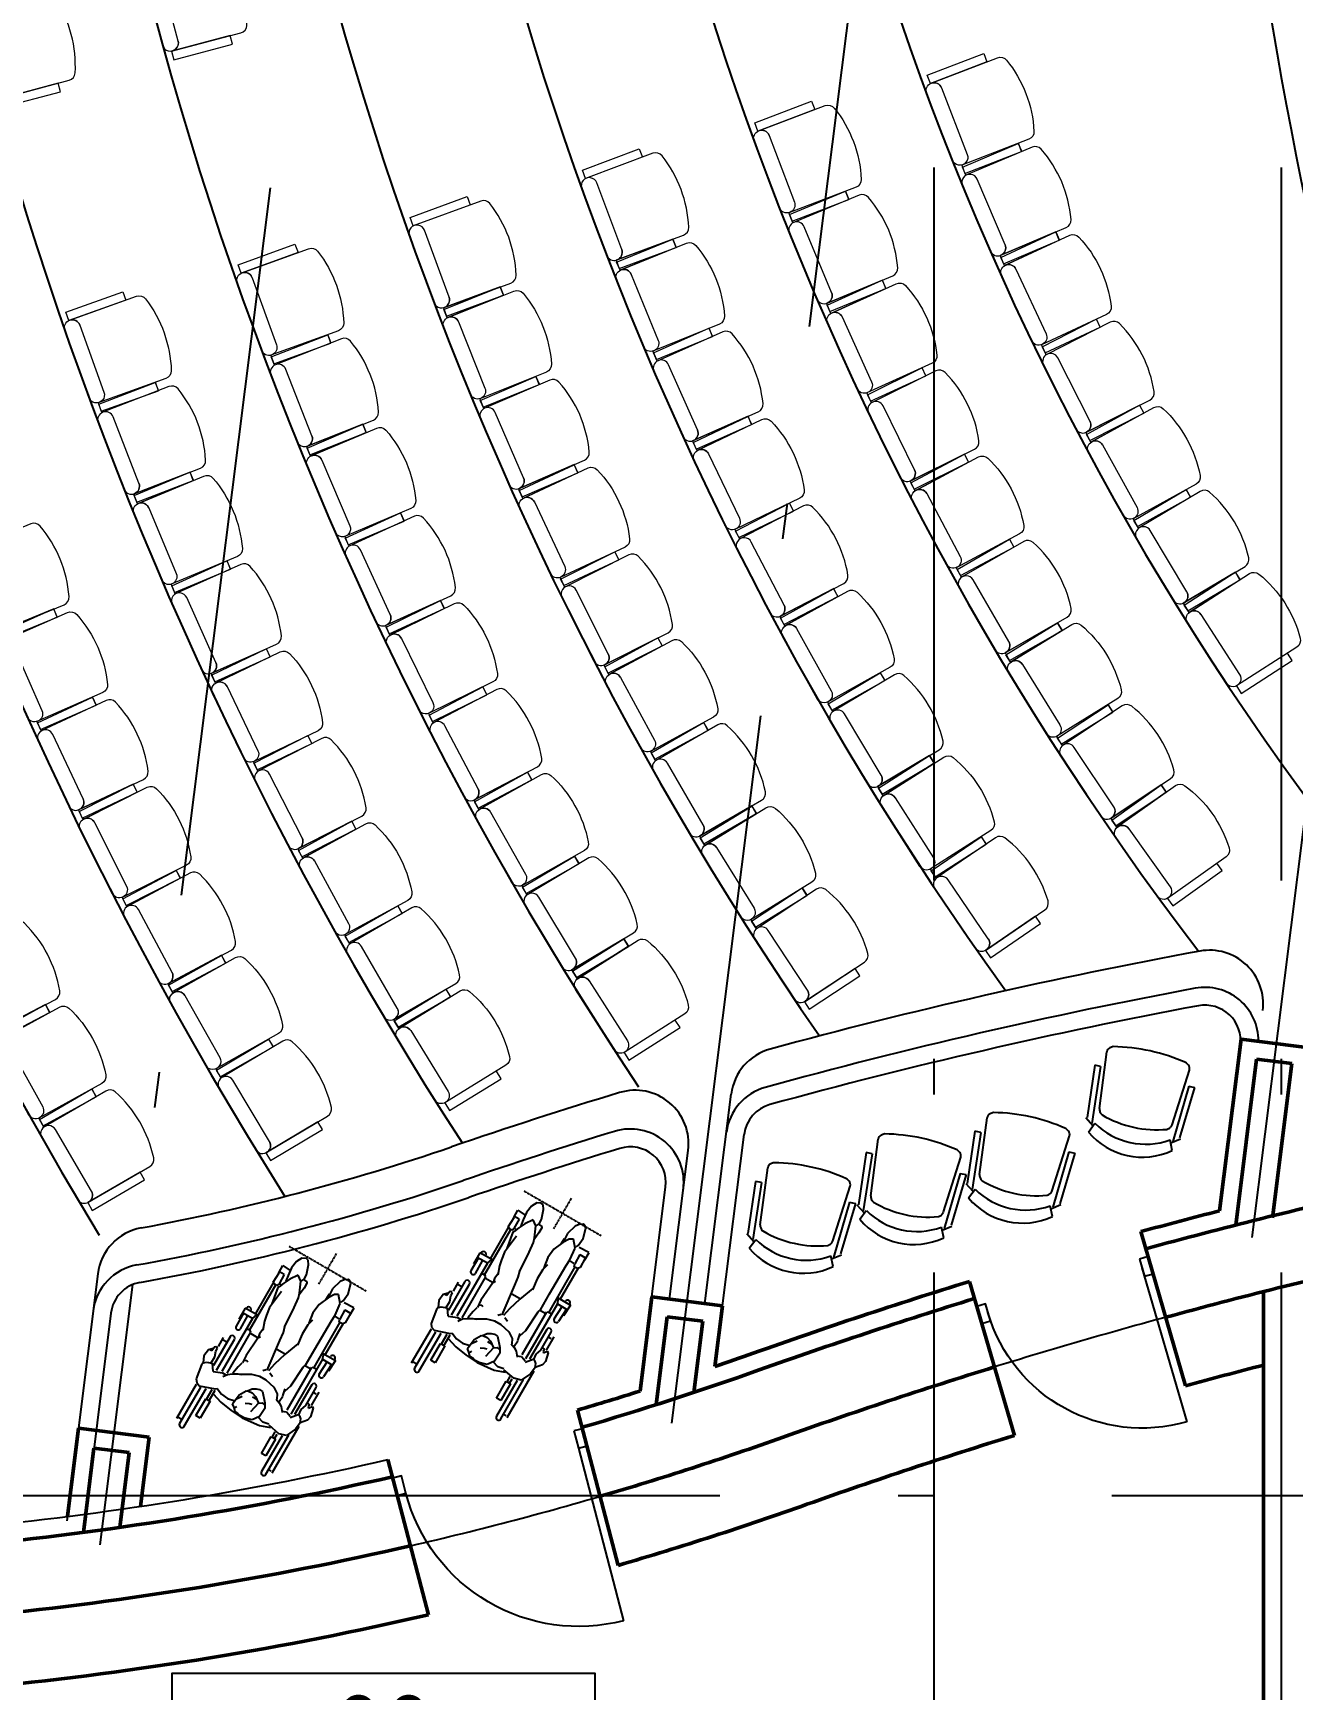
# Model space of a CAD drawing. Header units: millimetres. Extents: x 2558 to 253942, y 1343 to 186042.
# Drawn here: x 170299 to 177366, y 130652 to 139948 of the extents above; entities that cross this region are included whole.
import ezdxf
from ezdxf.enums import TextEntityAlignment as Align

# ---------------------------------------------------------------- set-up
doc = ezdxf.new("R2010")
doc.units = ezdxf.units.MM
for name, pattern in [('DOGSL_1', [0]), ('HIDDEN2', [4.7625, 3.175, -1.5875]), ('OSY', [6200, 4000, -1000, 200, -1000])]:
    doc.linetypes.add(name, pattern=pattern)
for name, color, linetype in [('axes', 40, 'OSY'), ('DV', 70, 'Continuous'), ('F', 4, 'Continuous'), ('Furniture', 61, 'Continuous'), ('P', 3, 'Continuous'), ('SEATS PARTER 54sm', 9, 'Continuous'), ('T-EXPL pom', 9, 'Continuous')]:
    doc.layers.add(name, color=color, linetype=linetype)
doc.layers.add('Kolumns', color=5, linetype='Continuous', lineweight=50)
doc.layers.add('ST', color=5, linetype='Continuous', lineweight=50)
doc.styles.add('EXPL', font='tahoma.ttf')

# ---------------------------------------------------------------- blocks, each defined once
blk = doc.blocks.new('A$C65634B81')
at = {"color": 0}
for p, q in [((-935.5, 282.6), (-1169, 282.5)), ((-932.6, 313.4), (-1152.9, 313.3)), ((-1141.8, 308.1), (-1141.8, 284)), ((-921.2, 315.9), (-930.1, 295.1)), ((-930.1, 295.1), (-900.4, 207.8)), ((-904.9, 327.8), (-921.2, 315.9)), ((-822.7, 341.7), (-904.9, 327.8)), ((-784.5, 294.3), (-822.9, 268.4)), ((-808, 339), (-822.7, 341.7)), ((-771.9, 356.7), (-808, 339)), ((-807.3, 337.6), (-795.5, 326.2)), ((-795.5, 326.2), (-784.5, 294.3)), ((-605.6, 282.8), (-791.4, 282.7)), ((-785.5, 299.7), (-746.1, 299.1)), ((-730.4, 350.9), (-771.9, 356.7)), ((-746.1, 299.1), (-714.7, 310.5)), ((-709.7, 332.1), (-730.4, 350.9)), ((-725.6, 330.5), (-725.9, 341.1)), ((-697.5, 327.8), (-725.6, 330.5)), ((-714.7, 310.5), (-695.9, 312)), ((-697.5, 327.8), (-691.8, 323.7)), ((-695.9, 312), (-691.8, 323.7)), ((-628, 313.5), (-685.9, 313.5)), ((-639.5, 308.3), (-639.5, 284.2)), ((-454.2, 283.7), (-537.3, 283.6)), ((-424.3, 290.8), (-496, 290.2)), ((-454.2, 224.4), (-454.2, 290.6)), ((-420.7, 283.7), (-424.6, 283.7)), ((-424.2, 206.3), (-424.3, 290.8)), ((-1169, 253.4), (-924, 253.5)), ((-1083.9, 226.3), (-974.7, 226.3)), ((-1083.9, 198.2), (-1083.9, 226.3)), ((-974.7, 198.3), (-1083.9, 198.2)), ((-974.7, 226.3), (-974.7, 198.3)), ((-974.7, 220.6), (-911.2, 220.6)), ((-974, 204.2), (-906.9, 204.3)), ((-930.3, 204.3), (-948.3, 142.7)), ((-892.1, 199.2), (-909, 162)), ((-900.4, 207.8), (-892.1, 199.2)), ((-821.3, 267.1), (-802.1, 217.9)), ((-818.5, 204.9), (-795.4, 189.7)), ((-805.7, 253.5), (-605.6, 253.6)), ((-802.1, 217.9), (-802.2, 195.5)), ((-454.2, 224.4), (-797.1, 224.3)), ((-795.4, 189.7), (-777.7, 165.9)), ((-789.9, 194.2), (-524, 194.3)), ((-537.3, 255.2), (-456.1, 255.3)), ((-531.5, 191.8), (-532.2, 146.9)), ((-519.4, 215.6), (-524, 224.4)), ((-524, 194.3), (-519.4, 203.1)), ((-519.4, 203.1), (-519.4, 215.6)), ((-518.9, 206.5), (-225, 206.6)), ((-454, 224.2), (-424.8, 214.5)), ((-222.8, 224.7), (-424.3, 224.6)), ((-423.3, 255.3), (-420.7, 255.3)), ((-233, 189.7), (-327.9, 172.1)), ((-224.7, 184.6), (-233, 189.7)), ((-226.6, 212.6), (-219.8, 226.4)), ((-224.4, 200.3), (-226.6, 212.6)), ((-210.9, 194.1), (-224.4, 200.3)), ((-219.8, 226.4), (-156.5, 224.3)), ((-150.7, 195.1), (-210.9, 194.1)), ((-208.7, 180.4), (-207.4, 192.6)), ((-158.1, 225), (-112.1, 227.3)), ((-150.7, 195.1), (-150.2, 225.1)), ((-112.1, 227.3), (-115.2, 176.5)), ((-948.3, 142.7), (-961.1, 69.5)), ((-909, 162), (-913.4, 121.3)), ((-913.4, 121.3), (-904.5, 84.3)), ((-777.7, 165.9), (-763.6, 141.1)), ((-728.9, 157.5), (-773.9, 167.2)), ((-763.6, 141.1), (-757.7, 121.4)), ((-759.9, 131.2), (-726.9, 73.1)), ((-700.7, 150.9), (-728.9, 157.5)), ((-651.7, 152.3), (-695.9, 148.4)), ((-680.1, 149.1), (-674.2, 134.6)), ((-674.2, 134.6), (-676.8, 125.9)), ((-533.2, 143.4), (-651.7, 152.3)), ((-507.3, 147.7), (-533.3, 142.3)), ((-519.8, 134.7), (-533.2, 143.4)), ((-477.9, 143.6), (-507.3, 147.7)), ((-432.1, 159.7), (-482.9, 141.2)), ((-397.7, 166.3), (-432.1, 159.7)), ((-352.4, 172.7), (-397.7, 166.3)), ((-241, 160.4), (-352.4, 172.7)), ((-193.1, 172.7), (-224.7, 184.6)), ((-198.9, 68.9), (-136.8, 95.3)), ((-157.9, 153.7), (-193.1, 172.7)), ((-144.1, 174.1), (-178.5, 168.9)), ((-115.8, 125.8), (-157.9, 153.7)), ((-98.5, 178), (-144.1, 174.1)), ((-136.8, 95.3), (-115.8, 125.8)), ((-135.9, 93.1), (-117.7, 85.3)), ((-52.1, 172), (-98.5, 178)), ((-89.7, 86.1), (-35.6, 103.5)), ((-23.1, 155.7), (-52.1, 172)), ((-35.6, 103.5), (-14.1, 118.7)), ((-10.3, 133.3), (-23.1, 155.7)), ((-14.1, 118.7), (-10.3, 133.3)), ((-961.1, 69.5), (-965.2, -5)), ((-959.9, 14.5), (-955.6, 28.5)), ((-959.1, -13.9), (-959.9, 14.5)), ((-955.6, 28.5), (-955.3, 47.3)), ((-955.3, 47.3), (-937.8, 64.1)), ((-939.2, 60.3), (-924.7, 54)), ((-937.8, 64.1), (-924.1, 80.9)), ((-924.1, 80.9), (-898.3, 79.3)), ((-898.3, 79.3), (-861.6, 74.6)), ((-861.3, 55.1), (-893.8, 77.4)), ((-884.6, 22.6), (-875.5, 1.5)), ((-875.5, 1.5), (-871.5, -12.3)), ((-861.6, 74.6), (-822.9, 51.7)), ((-833.8, 4.4), (-833.6, -22.4)), ((-815.3, 17.3), (-823.2, -9.5)), ((-822.9, 51.7), (-817.2, 39.4)), ((-818.8, 45.4), (-796.5, 28.1)), ((-817.2, 39.4), (-815.3, 17.3)), ((-796.5, 28.1), (-784.7, 9.3)), ((-784.7, 9.3), (-777.7, -9.1)), ((-726.9, 73.1), (-713.2, 28.7)), ((-713.2, 28.7), (-714.1, -11.9)), ((-664.5, 14.3), (-678.1, 27.7)), ((-662.9, 8.2), (-483.9, 31)), ((-613.6, -10.2), (-662.4, 0.6)), ((-533.5, 20.9), (-533.2, -29.1)), ((-483.9, 31), (-434.8, 35.9)), ((-434.8, 35.9), (-401.4, 45.9)), ((-401.4, 45.9), (-283.9, 53.6)), ((-401.4, 45.9), (-399.5, 49.3)), ((-283.9, 53.6), (-223.6, 59.6)), ((-223.6, 59.6), (-198.9, 68.9)), ((-161.3, 60.7), (-207.7, 64.2)), ((-129.6, 61.2), (-161.3, 60.7)), ((-122, 64.7), (-129.6, 61.2)), ((-120.7, 86.6), (-122, 64.7)), ((-117.7, 85.3), (-89.7, 86.1)), ((-965.2, -5), (-953.8, -109.5)), ((-946.8, -58.2), (-959.1, -13.9)), ((-909.2, -84.6), (-946.8, -58.2)), ((-927.1, -117.5), (-916.4, -79.5)), ((-847.9, -42.4), (-911.7, -28)), ((-856.8, -88.2), (-909.2, -84.6)), ((-827.8, -71.4), (-856.8, -88.2)), ((-823.2, -9.5), (-847, -41.9)), ((-847, -41.9), (-836.3, -60.2)), ((-836.3, -60.2), (-837.6, -73.4)), ((-779.8, -29.5), (-827.8, -71.4)), ((-777.7, -9.1), (-779.8, -29.5)), ((-726.6, -71.5), (-749.4, -106.7)), ((-714.1, -11.9), (-726.6, -71.5)), ((-680.3, -37.1), (-670, -12.9)), ((-537.1, -32.9), (-613.6, -10.2)), ((-448.6, -65.8), (-537.1, -32.9)), ((-389.3, -60.6), (-456.1, -67.4)), ((-329.1, -60.8), (-389.3, -60.6)), ((-293.4, -71.5), (-329.1, -60.8)), ((-255.9, -50.7), (-318.3, -62.2)), ((-199.2, -58.5), (-255.9, -50.7)), ((-141, -83.2), (-199.2, -58.5)), ((-119.1, -78.9), (-155.5, -77.1)), ((-107.2, -104.6), (-141, -83.2)), ((-83.5, -79.6), (-138.1, -82.3)), ((-27.5, -96.6), (-83.5, -79.6)), ((-953.8, -109.5), (-933.1, -168.8)), ((-938.2, -227.5), (-924.4, -155.3)), ((-920.3, -151.9), (-927.1, -117.5)), ((-800.7, -161.9), (-825.6, -183.4)), ((-820.6, -178.6), (-810.3, -202.3)), ((-788, -141.2), (-800.7, -161.9)), ((-779, -116.9), (-788, -141.2)), ((-781.9, -137.8), (-745.3, -141)), ((-749.4, -106.7), (-776.7, -120.8)), ((-742.8, -139.7), (-703.4, -132.2)), ((-716.1, -136.5), (-672, -151)), ((-672, -151), (-547.2, -158.7)), ((-547.2, -158.7), (-530.2, -164)), ((-533.5, -165.3), (-533, -199.8)), ((-530.2, -164), (-426.9, -162.7)), ((-426.9, -162.7), (-243.2, -164.3)), ((-243.2, -164.3), (-205.5, -166.2)), ((-211.2, -199.4), (-210.4, -169.9)), ((-205.5, -166.2), (-133.4, -158.1)), ((-133.4, -158.1), (-94.3, -124.5)), ((-125.5, -159.5), (-113.4, -164.7)), ((-117.4, -237), (-119.9, -175.4)), ((-113.4, -164.7), (-64.5, -169.3)), ((-94.3, -124.5), (-107.2, -104.6)), ((-64.5, -169.3), (-7.8, -153.4)), ((-8.3, -111.7), (-27.5, -96.6)), ((5.1, -129.3), (-8.3, -111.7)), ((-7.8, -153.4), (4.7, -140.3)), ((4.7, -140.3), (5.1, -129.3)), ((-939.5, -249.3), (-1171.9, -249.4)), ((-1171.8, -278.6), (-916.7, -278.4)), ((-1083.7, -198.3), (-974.5, -198.2)), ((-1083.7, -226.3), (-1083.7, -198.3)), ((-974.5, -226.3), (-1083.7, -226.3)), ((-974.5, -198.2), (-974.5, -226.3)), ((-974.5, -204), (-941, -204)), ((-973.8, -220.3), (-945.2, -220.3)), ((-925.5, -268.3), (-938.2, -227.5)), ((-869.7, -295.1), (-925.5, -268.3)), ((-828.2, -236.2), (-790.5, -266.9)), ((-818.1, -221.7), (-824.3, -232.4)), ((-810.3, -202.3), (-818.1, -221.7)), ((-454, -229.8), (-811.2, -229.9)), ((-804.9, -293), (-792.8, -278.7)), ((-608.5, -249.1), (-801.2, -249.2)), ((-799.8, -199.8), (-523.8, -199.7)), ((-792.8, -278.7), (-790.5, -266.9)), ((-791.2, -271.8), (-758.9, -267.1)), ((-758.9, -267.1), (-724.8, -278.7)), ((-725.9, -278.4), (-608.5, -278.3)), ((-708.4, -278.6), (-712.2, -293.9)), ((-640.1, -277.6), (-640.1, -296.1)), ((-535.3, -255.4), (-454.2, -259.2)), ((-523.8, -199.7), (-519.2, -208.5)), ((-519.2, -221), (-523.8, -229.8)), ((-519.2, -208.5), (-519.2, -221)), ((-518.7, -211.9), (-224.8, -211.7)), ((-454, -229.7), (-454, -294.5)), ((-453.8, -229.5), (-424.6, -219.7)), ((-424.1, -211.6), (-424, -296.1)), ((-222.6, -229.8), (-424.1, -229.9)), ((-424.1, -260.6), (-418.8, -260.8)), ((-225.2, -228.9), (-228.8, -212.2)), ((-228.5, -211.2), (-225.8, -204.1)), ((-225.8, -204.1), (-211.2, -200.6)), ((-214.2, -236.2), (-225.2, -228.9)), ((-153.4, -235.4), (-214.2, -236.2)), ((-152.6, -198.7), (-211.2, -200.6)), ((-117.6, -238.1), (-165.7, -237.4)), ((-152.6, -198.7), (-152.9, -231.5)), ((-847, -304.6), (-1149.8, -304.7)), ((-1141.3, -295.2), (-1141.3, -279.3)), ((-825.7, -299.9), (-869.7, -295.1)), ((-825.7, -299.9), (-804.9, -293)), ((-792, -327.6), (-825.7, -299.9)), ((-767.2, -333.9), (-792, -327.6)), ((-718.4, -322.9), (-767.2, -333.9)), ((-725, -293.6), (-731.6, -299.5)), ((-731.6, -299.5), (-713.3, -312.2)), ((-712.2, -293.9), (-725, -293.6)), ((-713.3, -312.2), (-718.4, -322.9)), ((-624.9, -304.5), (-711.3, -304.5)), ((-454, -287.6), (-536.6, -283.8)), ((-424, -296.1), (-495.6, -292.3)), ((-420.1, -289.2), (-424, -289))]:
    blk.add_line(p, q, dxfattribs=at)
at = {"linetype": 'HIDDEN2'}
for p, q in [((0, 250), (0, -250)), ((-100, 0), (100, 0))]:
    blk.add_line(p, q, dxfattribs=at)
at = {"color": 0}
for centre, radius, start, end in [((-1169, 267.9), 14.6, 90.02337, 270.02337), ((-605.6, 268.2), 14.6, 270.02337, 90.02337), ((-537.3, 269.4), 14.2, 90.02337, 270.02337), ((-420.7, 269.5), 14.2, 270.02337, 90.02337), ((-1171.9, -264), 14.6, 90.02337, 270.02337), ((-608.5, -263.7), 14.6, 270.02337, 90.02337), ((-536, -269.6), 14.2, 87.36048, 267.36048), ((-419.5, -275), 14.2, 267.36048, 87.36048)]:
    blk.add_arc(centre, radius, start, end, dxfattribs=at)
blk = doc.blocks.new('90')
at = {"layer": 'DV'}
blk.add_line((50, 0), (50, -900), dxfattribs=at)
for points in [[(50, 50), (50, -50), (0, -50), (0, 50)], [(1000, 50), (1000, -50), (950, -50), (950, 50)]]:
    blk.add_lwpolyline(points, close=True, dxfattribs=at)
blk.add_arc((50, 0), 900, 270, 0, dxfattribs=at)
blk = doc.blocks.new('nomkom')
blk.add_lwpolyline([(-950, 0), (950, 0), (950, 500), (-950, 500)], close=True)
at = {"style": 'EXPL'}
for tag, height, p in [('NO_LEGEND', 300, (0, 100)), ('ROOM_NAME', 200, (0, -350)), ('AREA', 300, (0, -800))]:
    blk.add_attdef(tag, text='', height=height, dxfattribs=at).set_placement(p, align=Align.CENTER)
blk = doc.blocks.new('C430')
at = {"linetype": 'Continuous'}
for p, q in [((-129.4, 230.8), (-129.4, 261.5)), ((174.4, 204), (142.8, 247.8)), ((-129.4, -230.8), (-129.4, -261.5)), ((174.4, -204), (142.8, -247.8))]:
    blk.add_line(p, q, dxfattribs=at)
for p, q in [((-129.4, 261.5), (139.6, 242.4)), ((-129.4, 230.8), (164.5, 211.6)), ((-129.4, -230.8), (164.5, -211.6)), ((-129.4, -261.5), (139.6, -242.4))]:
    blk.add_line(p, q)
at = {"linetype": 'DOGSL_1'}
for p, q in [((82, 190.3), (-210.1, 216)), ((210.9, 219.6), (160.1, 196.8)), ((82, -190.3), (-210.1, -216)), ((210.9, -219.6), (160.1, -196.8))]:
    blk.add_line(p, q, dxfattribs=at)
for centre, radius, start, end in [((684.6, 0), 946.8, 168.42302, 191.57698), ((-75.9, 0), 361.3, 322.5632, 37.43652)]:
    blk.add_arc(centre, radius, start, end)
for centre, radius, start, end in [((-172.9, 158.5), 76.7, 142.32138, 155.77215), ((-212, 188.7), 27.4, 86.02792, 142.32118), ((77.1, 153.9), 36.8, 56.37104, 82.25153), ((80.7, 156.6), 32.5, 24.27527, 58.99464), ((-172.9, -158.5), 76.7, 204.22785, 217.67862), ((-212, -188.7), 27.4, 217.67882, 273.97208), ((77.1, -153.9), 36.8, 277.74847, 303.62896), ((80.7, -156.6), 32.5, 301.00536, 335.72473)]:
    blk.add_arc(centre, radius, start, end, dxfattribs=at)
at = {"linetype": 'Continuous'}
for centre, radius, start, end in [((-415, 0.7), 552.4, 342.00385, 17.8524), ((-150.4, 0), 367.6, 327.63711, 32.36289)]:
    blk.add_arc(centre, radius, start, end, dxfattribs=at)
blk = doc.blocks.new('100')
at = {"layer": 'DV'}
blk.add_line((50, -50), (50, -1050), dxfattribs=at)
for points in [[(50, 50), (50, -50), (0, -50), (0, 50)], [(1100, 50), (1100, -50), (1050, -50), (1050, 50)]]:
    blk.add_lwpolyline(points, close=True, dxfattribs=at)
blk.add_arc((50, -50), 1000, 270, 0, dxfattribs=at)

msp = doc.modelspace()

# ---------------------------------------------------------------- linework, layer by layer
at = {"layer": 'axes'}
for p, q in [((175351.4, 182593.4), (175351.4, 109343.4)), ((177301.4, 182593.4), (177301.4, 101893.4)), ((177137.8, 133189.4), (178658.3, 145302.8)), ((172400.6, 145230.9), (170672.8, 131465.6)), ((173882.9, 132149.3), (175529.4, 145266.9)), ((132951.4, 131743.4), (248059.2, 131743.4))]:
    msp.add_line(p, q, dxfattribs=at)
msp.add_lwpolyline([(184501.4, 156693.7, -0.085567), (174506.5, 158416.8, 0.127535), (165054.7, 159248.2, 0.846379), (165054.7, 131238.7, 0.127535), (174506.5, 132070, -0.085567), (184501.4, 133793.1, 0.076091)], format="xyb", dxfattribs=at)
at = {"layer": 'F'}
msp.add_arc((168177.4, 149880.7), 18401.8, 275.69154, 282.91242, dxfattribs=at)
at = {"layer": 'Kolumns'}
for p, q in [((177162.8, 134191.7), (177045.9, 133260)), ((177361.3, 134166.8), (177162.8, 134191.7)), ((177361.3, 134166.8), (177252.5, 133300.6)), ((173856.9, 132745.2), (173795.1, 132252.4)), ((174055.4, 132720.2), (173856.9, 132745.2)), ((174055.4, 132720.2), (174005.2, 132320.7)), ((170640.1, 132008.4), (170580.8, 131535.7)), ((170838.6, 131983.5), (170640.1, 132008.4)), ((170838.6, 131983.5), (170785.9, 131563.7))]:
    msp.add_line(p, q, dxfattribs=at)
for points in [[(176541.1, 133127, -0.011017), (177834.4, 133449.3, -0.011017)], [(176652.8, 132742.8, -0.010906), (177916.1, 133057.7, -0.010906)], [(173379.1, 132125.2, 0.014113), (174372.6, 132447, -0.010523), (175580.9, 132847.9)], [(173480.1, 131738, 0.01427), (174506.5, 132070, -0.010467), (175692.5, 132463.7)], [(170008.4, 131469.7, 0.031611), (172314.7, 131847.5, 0.031611)], [(170032.4, 131070.2, 0.031974), (172415.8, 131460.2, 0.031974)]]:
    msp.add_lwpolyline(points, format="xyb", dxfattribs=at)
at = {"layer": 'P'}
for p, q in [((174067.8, 132819.5), (174215.4, 133995.3)), ((174167, 132807), (174287.7, 133768.1)), ((173869.4, 132844.4), (173974.2, 133679.1)), ((173770.2, 132856.8), (173847.6, 133474)), ((170662.1, 132986.5), (170488, 131599.8)), ((170735.2, 132766), (170580.8, 131535.7))]:
    msp.add_line(p, q, dxfattribs=at)
for centre, radius, start, end in [((190501.4, 145243.4), 23200, 148.05851, 211.26315), ((190501.4, 145243.4), 22200, 147.82141, 212.17859), ((190501.4, 145243.4), 21200, 147.07226, 212.92774), ((190501.4, 145243.4), 20200, 145.35645, 213.6992), ((190501.4, 145243.4), 19200, 145.3291, 214.6709), ((190501.4, 145243.4), 18200, 144.11394, 215.88606), ((190501.4, 145243.4), 17200, 142.59671, 217.40329), ((190501.4, 145243.4), 16200, 140.69485, 219.30515), ((207775.4, 145243.4), 30974, 163.01147, 196.98853), ((207775.4, 145243.4), 30774, 163.28687, 196.71313), ((182201.4, 105743.4), 29543.3, 100.44584, 105.24276), ((176899.4, 134502), 300, 352.84555, 100.44584), ((182201.4, 105743.4), 29343.3, 100.57105, 105.40546), ((176873.3, 134293.8), 300, 359.50548, 100.57105), ((182201.4, 105743.4), 29243.3, 100.57105, 105.40546), ((176873.3, 134293.8), 200, 352.84555, 100.57105), ((174513.1, 133957.9), 300, 105.24276, 172.84555), ((182201.4, 105743.4), 29543.3, 106.94879, 108.869), ((173676.5, 133716.5), 300, 352.84555, 106.94879), ((174486.1, 133743.1), 300, 105.40546, 172.84555), ((174486.1, 133743.1), 200, 105.40546, 172.84555), ((182201.4, 105743.4), 29343.3, 107.12543, 108.869), ((173649.2, 133499), 300, 352.84555, 107.12543), ((168701.4, 145243.4), 12200, 280.40876, 288.869), ((182201.4, 105743.4), 29243.3, 107.12543, 108.869), ((173649.2, 133499), 200, 352.84555, 107.12543), ((168701.4, 145243.4), 12400, 280.12339, 288.869), ((168701.4, 145243.4), 12500, 280.12339, 288.869), ((170959.8, 132949.1), 300, 100.40876, 172.84555), ((170933.7, 132741.1), 300, 100.12339, 172.84555), ((170933.7, 132741.1), 200, 100.12339, 172.84555)]:
    msp.add_arc(centre, radius, start, end, dxfattribs=at)
at = {"layer": 'SEATS PARTER 54sm', "linetype": 'Continuous', "lineweight": 0}
for points in [[(171112.4, 139903.2), (171010, 140289.9, 1), (170923, 140266.9), (171025.4, 139880.2, 1), (171112.4, 139903.2, -0.414213), (171080.4, 139848.2), (171075.5, 139846.9), (171088.3, 139798.6), (171417, 139885.6), (171404.2, 139934), (171075.5, 139846.9), (171465.3, 139950.1, 0.324534), (171498.7, 139991.1, 0.1591), (171389.2, 140404.8, 0.324534), (171339.9, 140423.8), (170950.1, 140320.6), (170937.3, 140369), (171266, 140456), (171278.8, 140407.6)], [(170148.7, 139636.4), (170046.1, 140023, 1), (169959.1, 139999.9), (170061.7, 139613.3, 1), (170148.7, 139636.4, -0.414213), (170116.7, 139581.3), (170111.9, 139580), (170124.7, 139531.7), (170453.3, 139618.9), (170440.5, 139667.2), (170111.9, 139580), (170501.6, 139683.4, 0.324534), (170535, 139724.4, 0.1591), (170425.2, 140138, 0.324534), (170375.9, 140157), (169986.2, 140053.6), (169973.4, 140102), (170302, 140189.2), (170314.9, 140140.8)], [(175395.7, 139640.7), (175539.5, 139267.4, -1), (175455.5, 139235.1), (175311.7, 139608.4, -1), (175395.7, 139640.7, 0.414213), (175337.5, 139666.5), (175332.9, 139664.7), (175314.9, 139711.4), (175632.2, 139833.6), (175650.2, 139786.9), (175332.9, 139664.7), (175709.1, 139809.6, -0.324534), (175760.2, 139796, -0.1591), (175914, 139396.7, -0.324534), (175885.2, 139352.3), (175509, 139207.5), (175526.9, 139160.8), (175844.2, 139283), (175826.3, 139329.6)], [(174428.3, 139374.2), (174569.9, 139000.1, -1), (174485.7, 138968.3), (174344.1, 139342.4, -1), (174428.3, 139374.2, 0.414213), (174370.3, 139400.4), (174365.6, 139398.6), (174347.9, 139445.4), (174665.9, 139565.7), (174683.6, 139518.9), (174365.6, 139398.6), (174742.7, 139541.3, -0.324534), (174793.7, 139527.4, -0.1591), (174945.1, 139127.2, -0.324534), (174916.1, 139083), (174539, 138940.3), (174556.7, 138893.6), (174874.7, 139013.9), (174857, 139060.7)], [(173600.9, 138733.1), (173461.2, 139107.9, 1), (173376.9, 139076.5), (173516.5, 138701.6, 1), (173600.9, 138733.1, -0.414213), (173574.4, 138675.2), (173569.7, 138673.4), (173587.2, 138626.6), (173905.8, 138745.3), (173888.3, 138792.1), (173569.7, 138673.4), (173947.5, 138814.2, 0.324534), (173976.8, 138858.2, 0.1591), (173827.4, 139259.2, 0.324534), (173776.5, 139273.4), (173398.7, 139132.6), (173381.2, 139179.4), (173699.8, 139298.2), (173717.3, 139251.3)], [(175752.1, 138760.3), (175595.7, 139128.5, 1), (175512.9, 139093.3), (175669.3, 138725.1, 1), (175752.1, 138760.3, -0.414213), (175728.3, 138701.3), (175723.7, 138699.4), (175743.2, 138653.4), (176056.1, 138786.3), (176036.6, 138832.3), (175723.7, 138699.4), (176094.7, 138857, 0.324534), (176122, 138902.3, 0.1591), (175954.7, 139296.2, 0.324534), (175903.2, 139308), (175532.1, 139150.4), (175512.5, 139196.4), (175825.5, 139329.3), (175845, 139283.3)], [(172632.4, 138466.2), (172494.5, 138841.7, 1), (172410, 138810.6), (172547.9, 138435.2, 1), (172632.4, 138466.2, -0.414213), (172605.7, 138408.5), (172601, 138406.7), (172618.2, 138359.8), (172937.3, 138477), (172920.1, 138524), (172601, 138406.7), (172979.4, 138545.8, 0.324534), (173008.9, 138589.6, 0.1591), (172861.3, 138991.3, 0.324534), (172810.5, 139005.7), (172432, 138866.7), (172414.8, 138913.6), (172733.9, 139030.9), (172751.1, 138983.9)], [(174778.5, 138492), (174625, 138861.3, 1), (174541.8, 138826.8), (174695.4, 138457.4, 1), (174778.5, 138492, -0.414213), (174754.2, 138433.2), (174749.6, 138431.2), (174768.8, 138385.1), (175082.7, 138515.6), (175063.5, 138561.7), (174749.6, 138431.2), (175121.9, 138586, 0.324534), (175149.5, 138631.1, 0.1591), (174985.2, 139026.2, 0.324534), (174933.8, 139038.5), (174561.5, 138883.7), (174542.3, 138929.9), (174856.3, 139060.4), (174875.5, 139014.2)], [(173654.9, 138594.4), (173805.9, 138224, -1), (173722.5, 138190.1), (173571.6, 138560.5, -1), (173654.9, 138594.4, 0.414213), (173596.3, 138619.1), (173591.6, 138617.3), (173572.8, 138663.6), (173887.6, 138791.9), (173906.5, 138745.6), (173591.6, 138617.3), (173965, 138769.4, -0.324534), (174016.3, 138756.8, -0.1591), (174177.8, 138360.5, -0.324534), (174149.9, 138315.6), (173776.6, 138163.5), (173795.4, 138117.2), (174110.3, 138245.5), (174091.4, 138291.8)], [(175813, 138623.4), (175981.9, 138260.8, -1), (175900.3, 138222.8), (175731.5, 138585.4, -1), (175813, 138623.4, 0.414213), (175753.2, 138645.2), (175748.7, 138643.1), (175727.6, 138688.4), (176035.8, 138832), (176056.9, 138786.6), (175748.7, 138643.1), (176114.2, 138813.3, -0.324534), (176166.1, 138803.2, -0.1591), (176346.7, 138415.3, -0.324534), (176321.1, 138369.1), (175955.6, 138198.9), (175976.7, 138153.6), (176284.9, 138297.1), (176263.8, 138342.4)], [(171527.9, 138575.6), (171664.3, 138199.6, -1), (171579.7, 138168.9), (171443.3, 138544.9, -1), (171527.9, 138575.6, 0.414213), (171470.3, 138602.6), (171465.6, 138600.9), (171448.5, 138647.9), (171768.2, 138763.8), (171785.2, 138716.8), (171465.6, 138600.9), (171844.6, 138738.3, -0.324534), (171895.4, 138723.7, -0.1591), (172041.3, 138321.4, -0.324534), (172011.7, 138277.7), (171632.6, 138140.2), (171649.7, 138093.2), (171969.3, 138209.1), (171952.3, 138256.1)], [(172685.5, 138327.8), (172834.1, 137956.4, -1), (172750.6, 137923), (172602, 138294.3, -1), (172685.5, 138327.8, 0.414213), (172627, 138352.8), (172622.4, 138350.9), (172603.8, 138397.4), (172919.4, 138523.7), (172938, 138477.3), (172622.4, 138350.9), (172996.7, 138500.8, -0.324534), (173047.9, 138487.9, -0.1591), (173206.9, 138090.6, -0.324534), (173178.8, 138045.9), (172804.5, 137896), (172823, 137849.6), (173138.7, 137976), (173120.1, 138022.4)], [(174838, 138355.1), (175003.3, 137990.8, -1), (174921.3, 137953.6), (174756, 138317.9, -1), (174838, 138355.1, 0.414213), (174778.4, 138377.4), (174773.8, 138375.4), (174753.2, 138420.9), (175062.8, 138561.4), (175083.5, 138515.9), (174773.8, 138375.4), (175141, 138542, -0.324534), (175192.8, 138531.4, -0.1591), (175369.6, 138141.7, -0.324534), (175343.5, 138095.8), (174976.3, 137929.2), (174997, 137883.6), (175306.6, 138024.1), (175285.9, 138069.7)], [(170561.6, 138309.6), (170696.6, 137933, -1), (170611.9, 137902.7), (170476.9, 138279.2, -1), (170561.6, 138309.6, 0.414213), (170504.1, 138336.8), (170499.4, 138335.1), (170482.5, 138382.2), (170802.6, 138496.9), (170819.4, 138449.8), (170499.4, 138335.1), (170878.9, 138471.1, -0.324534), (170929.7, 138456.3, -0.1591), (171074, 138053.5, -0.324534), (171044.2, 138009.8), (170664.7, 137873.8), (170681.6, 137826.8), (171001.6, 137941.5), (170984.8, 137988.5)], [(176228.6, 137769.4), (176047.5, 138126, 1), (175967.3, 138085.3), (176148.4, 137728.7, 1), (176228.6, 137769.4, -0.414213), (176208.9, 137708.9), (176204.4, 137706.6), (176227.1, 137662.1), (176530.2, 137816), (176507.6, 137860.6), (176204.4, 137706.6), (176563.9, 137889.2, 0.324534), (176588, 137936.3, 0.1591), (176394.2, 138317.8, 0.324534), (176342, 138326.1), (175982.5, 138143.5), (175959.9, 138188.1), (176263, 138342.1), (176285.7, 138297.5)], [(171863.2, 137689), (171716.6, 138061.2, 1), (171632.9, 138028.3), (171779.4, 137656.1, 1), (171863.2, 137689, -0.414213), (171837.8, 137630.7), (171833.1, 137628.9), (171851.4, 137582.3), (172167.8, 137706.9), (172149.5, 137753.4), (171833.1, 137628.9), (172208.3, 137776.6, 0.324534), (172236.7, 137821.1, 0.1591), (172079.9, 138219.3, 0.324534), (172028.7, 138232.5), (171653.6, 138084.8), (171635.3, 138131.3), (171951.6, 138255.9), (171969.9, 138209.4)], [(174026.2, 137721.4), (173864.1, 138087.1, 1), (173781.8, 138050.6), (173943.9, 137685, 1), (174026.2, 137721.4, -0.414213), (174003.3, 137662.1), (173998.7, 137660), (174019, 137614.3), (174329.8, 137752.1), (174309.6, 137797.8), (173998.7, 137660), (174367.3, 137823.4, 0.324534), (174393.8, 137869.1, 0.1591), (174220.4, 138260.3, 0.324534), (174168.7, 138271.4), (173800.2, 138108), (173779.9, 138153.7), (174090.7, 138291.5), (174111, 138245.8)], [(175244, 137497.1), (175067.1, 137855.9, 1), (174986.4, 137816.1), (175163.3, 137457.3, 1), (175244, 137497.1, -0.414213), (175223.6, 137436.9), (175219.1, 137434.6), (175241.2, 137389.8), (175546.1, 137540.2), (175524, 137585), (175219.1, 137434.6), (175580.7, 137612.9, 0.324534), (175605.3, 137659.7, 0.1591), (175416.1, 138043.5, 0.324534), (175364, 138052.4), (175002.4, 137874.1), (174980.3, 137919), (175285.2, 138069.3), (175307.3, 138024.5)], [(170892.8, 137421.9), (170748.1, 137794.8, 1), (170664.2, 137762.3), (170808.9, 137389.4, 1), (170892.8, 137421.9, -0.414213), (170867.1, 137363.7), (170862.5, 137361.9), (170880.6, 137315.3), (171197.5, 137438.2), (171179.5, 137484.9), (170862.5, 137361.9), (171238.4, 137507.7, 0.324534), (171267, 137552.1, 0.1591), (171112.2, 137951.1, 0.324534), (171061.1, 137964.5), (170685.2, 137818.7), (170667.2, 137865.3), (170984.1, 137988.3), (171002.2, 137941.7)], [(173050.5, 137452.6), (172891.2, 137819.5, 1), (172808.7, 137783.7), (172967.9, 137416.7, 1), (173050.5, 137452.6, -0.414213), (173027.1, 137393.4), (173022.5, 137391.4), (173042.4, 137345.5), (173354.3, 137480.9), (173334.4, 137526.7), (173022.5, 137391.4), (173392.4, 137551.9, 0.324534), (173419.3, 137597.4, 0.1591), (173248.9, 137989.9, 0.324534), (173197.3, 138001.4), (172827.4, 137840.9), (172807.5, 137886.8), (173119.4, 138022.1), (173139.3, 137976.2)], [(176298.8, 137637), (176492, 137286.7, -1), (176413.2, 137243.2), (176220, 137593.5, -1), (176298.8, 137637, 0.414213), (176237.6, 137654.6), (176233.3, 137652.2), (176209.1, 137696), (176506.8, 137860.2), (176531, 137816.4), (176233.3, 137652.2), (176586.3, 137847, -0.324534), (176638.7, 137840.4, -0.1591), (176845.4, 137465.7, -0.324534), (176823, 137417.9), (176470, 137223.2), (176494.1, 137179.4), (176791.8, 137343.6), (176767.7, 137387.4)], [(174088.5, 137586.4), (174261.6, 137225.8, -1), (174180.5, 137186.8), (174007.4, 137547.4, -1), (174088.5, 137586.4, 0.414213), (174028.5, 137607.5), (174024, 137605.3), (174002.4, 137650.4), (174308.9, 137797.5), (174330.5, 137752.4), (174024, 137605.3), (174387.5, 137779.8, -0.324534), (174439.5, 137770.3, -0.1591), (174624.6, 137384.5, -0.324534), (174599.5, 137338), (174236, 137163.5), (174257.7, 137118.5), (174564.2, 137265.6), (174542.6, 137310.7)], [(171919.2, 137552.2), (172075.9, 137184.1, -1), (171993, 137148.9), (171836.4, 137516.9, -1), (171919.2, 137552.2, 0.414213), (171860.2, 137576), (171855.6, 137574), (171836, 137620), (172148.9, 137753.2), (172168.4, 137707.2), (171855.6, 137574), (172226.6, 137731.9, -0.324534), (172278.1, 137720.1, -0.1591), (172445.7, 137326.3, -0.324534), (172418.5, 137281), (172047.5, 137123.2), (172067.1, 137077.1), (172379.9, 137210.3), (172360.3, 137256.3)], [(175312.2, 137364.3), (175500.5, 137011.4, -1), (175421.1, 136969), (175232.8, 137321.9, -1), (175312.2, 137364.3, 0.414213), (175251.3, 137382.8), (175246.9, 137380.5), (175223.4, 137424.6), (175523.3, 137584.6), (175546.9, 137540.5), (175246.9, 137380.5), (175602.6, 137570.3, -0.324534), (175655, 137563, -0.1591), (175856.4, 137185.5, -0.324534), (175833.3, 137138), (175477.6, 136948.2), (175501.1, 136904), (175801.1, 137064.1), (175777.6, 137108.2)], [(170947.9, 137285.1), (171102.2, 136916.1, -1), (171019.2, 136881.3), (170864.9, 137250.4, -1), (170947.9, 137285.1, 0.414213), (170889.1, 137309.3), (170884.5, 137307.3), (170865.2, 137353.5), (171178.9, 137484.6), (171198.1, 137438.5), (170884.5, 137307.3), (171256.4, 137462.9, -0.324534), (171307.9, 137450.7, -0.1591), (171472.9, 137055.9, -0.324534), (171445.4, 137010.8), (171073.5, 136855.3), (171092.7, 136809.1), (171406.4, 136940.3), (171387.1, 136986.4)], [(173111.4, 137317.4), (173281.1, 136955.2, -1), (173199.6, 136917), (173029.9, 137279.2, -1), (173111.4, 137317.4, 0.414213), (173051.6, 137339), (173047.1, 137336.9), (173025.9, 137382.2), (173333.8, 137526.4), (173355, 137481.2), (173047.1, 137336.9), (173412.2, 137508, -0.324534), (173464.1, 137498, -0.1591), (173645.6, 137110.5, -0.324534), (173620.1, 137064.2), (173255, 136893.2), (173276.2, 136847.9), (173584.1, 136992.2), (173562.8, 137037.4)], [(174512, 136737.4), (174328.1, 137092.6, 1), (174248.1, 137051.2), (174432.1, 136696, 1), (174512, 136737.4, -0.414213), (174492.7, 136676.8), (174488.3, 136674.5), (174511.3, 136630.1), (174813.2, 136786.4), (174790.2, 136830.8), (174488.3, 136674.5), (174846.3, 136859.9, 0.324534), (174870, 136907.1, 0.1591), (174673.2, 137287.1, 0.324534), (174621, 137295), (174263, 137109.6), (174240, 137154), (174541.9, 137310.4), (174564.9, 137266)], [(176771.7, 136813.3), (176566.6, 137156.7, 1), (176489.3, 137110.6), (176694.4, 136767.2, 1), (176771.7, 136813.3, -0.414213), (176756.1, 136751.6), (176751.8, 136749), (176777.4, 136706.1), (177069.4, 136880.4), (177043.7, 136923.3), (176751.8, 136749), (177098, 136955.7, 0.324534), (177118.8, 137004.3, 0.1591), (176899.4, 137371.7, 0.324534), (176846.8, 137376.4), (176500.6, 137169.7), (176475, 137212.7), (176766.9, 137387), (176792.5, 137344)], [(170129.5, 136648.3), (169977.3, 137018.2, 1), (169894.1, 136984), (170046.2, 136614.1, 1), (170129.5, 136648.3, -0.414213), (170105, 136589.6), (170100.3, 136587.7), (170119.3, 136541.4), (170433.8, 136670.7), (170414.8, 136717), (170100.3, 136587.7), (170473.2, 136741, 0.324534), (170501, 136786, 0.1591), (170338.2, 137181.8, 0.324534), (170286.8, 137194.2), (169913.9, 137040.8), (169894.9, 137087.1), (170209.4, 137216.4), (170228.4, 137170.1)], [(172302.2, 136685.2), (172135.6, 137048.9, 1), (172053.8, 137011.4), (172220.4, 136647.7, 1), (172302.2, 136685.2, -0.414213), (172280.1, 136625.6), (172275.5, 136623.5), (172296.3, 136578), (172605.4, 136719.6), (172584.6, 136765.1), (172275.5, 136623.5), (172642.1, 136791.4, 0.324534), (172668, 136837.4, 0.1591), (172489.8, 137226.5, 0.324534), (172438, 137236.9), (172071.4, 137068.9), (172050.6, 137114.4), (172359.7, 137256), (172380.5, 137210.6)], [(173526, 136464.6), (173346, 136821.8, 1), (173265.6, 136781.3), (173445.6, 136424.1, 1), (173526, 136464.6, -0.414213), (173506.1, 136404.1), (173501.6, 136401.9), (173524.1, 136357.2), (173827.7, 136510.3), (173805.2, 136554.9), (173501.6, 136401.9), (173861.6, 136583.3, 0.324534), (173885.9, 136630.3, 0.1591), (173693.3, 137012.5, 0.324534), (173641.1, 137020.9), (173281.1, 136839.5), (173258.6, 136884.1), (173562.2, 137037.1), (173584.7, 136992.5)], [(175772.5, 136534.2), (175572.9, 136880.8, 1), (175494.9, 136835.9), (175694.5, 136489.3, 1), (175772.5, 136534.2, -0.414213), (175755.9, 136472.7), (175751.6, 136470.2), (175776.5, 136426.9), (176071.2, 136596.5), (176046.3, 136639.8), (175751.6, 136470.2), (176101, 136671.4, 0.324534), (176122.6, 136719.6, 0.1591), (175909.1, 137090.5, 0.324534), (175856.6, 137096), (175507.1, 136894.9), (175482.2, 136938.2), (175776.9, 137107.8), (175801.8, 137064.5)], [(171324.7, 136415.8), (171160.9, 136780.7, 1), (171078.8, 136743.9), (171242.6, 136378.9, 1), (171324.7, 136415.8, -0.414213), (171302.1, 136356.3), (171297.5, 136354.3), (171318, 136308.7), (171628.2, 136447.9), (171607.7, 136493.5), (171297.5, 136354.3), (171665.3, 136519.4, 0.324534), (171691.7, 136565.2, 0.1591), (171516.4, 136955.6, 0.324534), (171464.7, 136966.4), (171096.8, 136801.3), (171076.4, 136846.9), (171386.6, 136986.1), (171407, 136940.5)], [(176850.7, 136685.9), (177067.3, 136349.7, -1), (176991.7, 136300.9), (176775, 136637.2, -1), (176850.7, 136685.9, 0.414213), (176788.5, 136699.4), (176784.3, 136696.7), (176757.2, 136738.7), (177043, 136922.9), (177070.1, 136880.8), (176784.3, 136696.7), (177123.2, 136915.1, -0.324534), (177176, 136912.1, -0.1591), (177407.7, 136552.4, -0.324534), (177388.6, 136503.2), (177049.7, 136284.8), (177076.8, 136242.8), (177362.6, 136426.9), (177335.5, 136468.9)], [(172365.7, 136551.6), (172542.1, 136192.6, -1), (172461.3, 136152.9), (172284.9, 136511.9, -1), (172365.7, 136551.6, 0.414213), (172305.4, 136572.2), (172300.9, 136569.9), (172278.9, 136614.8), (172584, 136764.8), (172606.1, 136719.9), (172300.9, 136569.9), (172662.8, 136747.8, -0.324534), (172714.8, 136738.8, -0.1591), (172903.6, 136354.8, -0.324534), (172878.9, 136308.1), (172517.1, 136130.2), (172539.1, 136085.3), (172844.3, 136235.3), (172822.2, 136280.2)], [(174582.4, 136606.4), (174777, 136256.9, -1), (174698.4, 136213.1), (174503.8, 136562.6, -1), (174582.4, 136606.4, 0.414213), (174521.2, 136623.8), (174516.8, 136621.4), (174492.5, 136665), (174789.5, 136830.5), (174813.9, 136786.8), (174516.8, 136621.4), (174869.1, 136817.5, -0.324534), (174921.5, 136811.2, -0.1591), (175129.8, 136437.4, -0.324534), (175107.5, 136389.5), (174755.3, 136193.3), (174779.6, 136149.6), (175076.6, 136315), (175052.3, 136358.7)], [(170187.1, 136512.9), (170348.4, 136146.8, -1), (170266, 136110.6), (170104.7, 136476.6, -1), (170187.1, 136512.9, 0.414213), (170127.8, 136535.9), (170123.2, 136533.9), (170103.1, 136579.7), (170414.2, 136716.7), (170434.4, 136671), (170123.2, 136533.9), (170492.2, 136696.5, -0.324534), (170543.8, 136685.3, -0.1591), (170716.4, 136293.7, -0.324534), (170689.7, 136248), (170320.8, 136085.5), (170340.9, 136039.7), (170652.1, 136176.8), (170631.9, 136222.6)], [(173594.6, 136333.1), (173784.8, 135981.2, -1), (173705.6, 135938.4), (173515.5, 136290.3, -1), (173594.6, 136333.1, 0.414213), (173533.6, 136351.3), (173529.2, 136348.9), (173505.5, 136392.9), (173804.6, 136554.6), (173828.4, 136510.6), (173529.2, 136348.9), (173883.9, 136540.6, -0.324534), (173936.3, 136533.7, -0.1591), (174139.8, 136157.2, -0.324534), (174116.9, 136109.6), (173762.2, 135917.9), (173786, 135873.9), (174085.1, 136035.5), (174061.3, 136079.5)], [(175849, 136406), (176059.6, 136065.9, -1), (175983.1, 136018.5), (175772.5, 136358.6, -1), (175849, 136406, 0.414213), (175787.1, 136420.6), (175782.8, 136417.9), (175756.5, 136460.4), (176045.6, 136639.4), (176071.9, 136596.9), (175782.8, 136417.9), (176125.6, 136630.2, -0.324534), (176178.3, 136626.3, -0.1591), (176403.6, 136262.5, -0.324534), (176383.6, 136213.6), (176040.8, 136001.3), (176067.1, 135958.8), (176356.2, 136137.8), (176329.8, 136180.3)], [(171386.9, 136282), (171560.1, 135921.5, -1), (171478.9, 135882.5), (171305.7, 136243, -1), (171386.9, 136282, 0.414213), (171326.8, 136303.1), (171322.3, 136300.9), (171300.6, 136346), (171607.1, 136493.2), (171628.8, 136448.2), (171322.3, 136300.9), (171685.7, 136475.5, -0.324534), (171737.7, 136466.1, -0.1591), (171923, 136080.4, -0.324534), (171897.9, 136033.9), (171534.5, 135859.3), (171556.1, 135814.2), (171862.6, 135961.4), (171841, 136006.5)], [(172795.3, 135706.8), (172609.2, 136060.8, 1), (172529.5, 136018.9), (172715.7, 135664.9, 1), (172795.3, 135706.8, -0.414213), (172776.4, 135646), (172772, 135643.7), (172795.3, 135599.4), (173096.2, 135757.7), (173072.9, 135801.9), (172772, 135643.7), (173128.9, 135831.3, 0.324534), (173152.3, 135878.7, 0.1591), (172953.1, 136257.5, 0.324534), (172900.8, 136265), (172544, 136077.4), (172520.7, 136121.6), (172821.6, 136279.9), (172844.9, 136235.6)], [(175056.5, 135784.7), (174851.4, 136128.1, 1), (174774.1, 136081.9), (174979.2, 135738.5, 1), (175056.5, 135784.7, -0.414213), (175041, 135723), (175036.7, 135720.4), (175062.3, 135677.5), (175354.2, 135851.8), (175328.6, 135894.7), (175036.7, 135720.4), (175382.8, 135927.1, 0.324534), (175403.6, 135975.7, 0.1591), (175184.2, 136343.1, 0.324534), (175131.5, 136347.8), (174785.4, 136141.1), (174759.7, 136184), (175051.6, 136358.3), (175077.3, 136315.4)], [(170579.6, 135651), (170409.4, 136012.9, 1), (170327.9, 135974.6), (170498.2, 135612.6, 1), (170579.6, 135651, -0.414213), (170558.1, 135591.1), (170553.5, 135588.9), (170574.8, 135543.7), (170882.5, 135688.4), (170861.2, 135733.7), (170553.5, 135588.9), (170918.4, 135760.6, 0.324534), (170943.9, 135806.9, 0.1591), (170761.7, 136194.1, 0.324534), (170709.8, 136204), (170345, 136032.3), (170323.7, 136077.6), (170631.3, 136222.3), (170652.6, 136177.1)], [(176361.6, 135607.1), (176140.2, 135940.3, 1), (176065.3, 135890.4), (176286.6, 135557.3, 1), (176361.6, 135607.1, -0.414213), (176349, 135544.7), (176344.9, 135542), (176372.5, 135500.3), (176655.7, 135688.5), (176628, 135730.1), (176344.9, 135542), (176680.7, 135765.1, 0.324534), (176699.1, 135814.6, 0.1591), (176462.3, 136171, 0.324534), (176409.5, 136173.2), (176073.7, 135950.1), (176046, 135991.7), (176329.2, 136179.9), (176356.8, 136138.2)], [(171808.2, 135433.4), (171625.7, 135789.4, 1), (171545.6, 135748.3), (171728.1, 135392.4, 1), (171808.2, 135433.4, -0.414213), (171788.7, 135372.8), (171784.2, 135370.6), (171807, 135326.1), (172109.6, 135481.2), (172086.8, 135525.7), (171784.2, 135370.6), (172143, 135554.5, 0.324534), (172166.9, 135601.7, 0.1591), (171971.6, 135982.4, 0.324534), (171919.4, 135990.5), (171560.6, 135806.6), (171537.8, 135851.1), (171840.4, 136006.2), (171863.2, 135961.7)], [(174057.4, 135505.5), (173857.2, 135851.8, 1), (173779.3, 135806.7), (173979.5, 135460.4, 1), (174057.4, 135505.5, -0.414213), (174041, 135444), (174036.6, 135441.5), (174061.7, 135398.2), (174356, 135568.4), (174331, 135611.7), (174036.6, 135441.5), (174385.7, 135643.3, 0.324534), (174407.2, 135691.6, 0.1591), (174193, 136062, 0.324534), (174140.4, 136067.5), (173791.4, 135865.7), (173766.4, 135909), (174060.7, 136079.2), (174085.7, 136035.9)], [(175134.7, 135658.1), (175350.2, 135321.1, -1), (175274.3, 135272.6), (175058.9, 135609.6, -1), (175134.7, 135658.1, 0.414213), (175072.6, 135671.8), (175068.4, 135669.1), (175041.4, 135711.2), (175327.9, 135894.3), (175354.8, 135852.2), (175068.4, 135669.1), (175408.1, 135886.2, -0.324534), (175460.8, 135883.1, -0.1591), (175691.3, 135522.6, -0.324534), (175672, 135473.4), (175332.3, 135256.2), (175359.2, 135214.1), (175645.7, 135397.2), (175618.7, 135439.4)], [(170643.9, 135518.6), (170823.1, 135160.9, -1), (170742.6, 135120.6), (170563.4, 135478.3, -1), (170643.9, 135518.6, 0.414213), (170583.5, 135538.6), (170579.1, 135536.4), (170556.7, 135581.1), (170860.6, 135733.4), (170883, 135688.7), (170579.1, 135536.4), (170939.5, 135717, -0.324534), (170991.7, 135708.4, -0.1591), (171183.4, 135325.8, -0.324534), (171159, 135278.9), (170798.5, 135098.3), (170820.9, 135053.6), (171124.9, 135205.9), (171102.5, 135250.6)], [(172865.9, 135576.8), (173061.7, 135228, -1), (172983.2, 135184), (172787.4, 135532.8, -1), (172865.9, 135576.8, 0.414213), (172804.7, 135594.1), (172800.3, 135591.6), (172775.8, 135635.2), (173072.3, 135801.6), (173096.8, 135758), (172800.3, 135591.6), (173151.9, 135788.9, -0.324534), (173204.4, 135782.8, -0.1591), (173413.8, 135409.6, -0.324534), (173391.7, 135361.6), (173040.1, 135164.3), (173064.6, 135120.7), (173361.1, 135287.1), (173336.6, 135330.7)], [(176446.2, 135484.1), (176678.2, 135158.2, -1), (176604.8, 135106), (176372.9, 135431.9, -1), (176446.2, 135484.1, 0.414213), (176383.5, 135494.7), (176379.4, 135491.8), (176350.4, 135532.5), (176627.4, 135729.7), (176656.4, 135688.9), (176379.4, 135491.8), (176707.8, 135725.6, -0.324534), (176760.7, 135725.1, -0.1591), (177008.8, 135376.5, -0.324534), (176992, 135326.4), (176663.5, 135092.6), (176692.5, 135051.8), (176969.5, 135249), (176940.5, 135289.7)], [(174133.5, 135378.2), (174343.5, 135037.8, -1), (174266.9, 134990.5), (174056.9, 135330.9, -1), (174133.5, 135378.2, 0.414213), (174071.5, 135392.8), (174067.3, 135390.2), (174041, 135432.8), (174330.4, 135611.3), (174356.6, 135568.8), (174067.3, 135390.2), (174410.4, 135601.9, -0.324534), (174463.1, 135598, -0.1591), (174687.8, 135233.8, -0.324534), (174667.7, 135184.9), (174324.6, 134973.2), (174350.9, 134930.7), (174640.2, 135109.2), (174613.9, 135151.8)], [(171877.2, 135303), (172068.9, 134952, -1), (171989.9, 134908.8), (171798.2, 135259.9, -1), (171877.2, 135303, 0.414213), (171816.1, 135321), (171811.7, 135318.6), (171787.8, 135362.5), (172086.2, 135525.4), (172110.2, 135481.5), (171811.7, 135318.6), (172165.6, 135511.8, -0.324534), (172218, 135505, -0.1591), (172423.1, 135129.4, -0.324534), (172400.4, 135081.7), (172046.5, 134888.5), (172070.5, 134844.6), (172368.9, 135007.5), (172345, 135051.4)], [(175657.7, 134866.6), (175432.2, 135197, 1), (175357.9, 135146.2), (175583.4, 134815.9, 1), (175657.7, 134866.6, -0.414213), (175645.9, 134804.1), (175641.8, 134801.3), (175670, 134760), (175950.8, 134951.7), (175922.6, 134993), (175641.8, 134801.3), (175974.8, 135028.6, 0.324534), (175992.6, 135078.4, 0.1591), (175751.3, 135431.8, 0.324534), (175698.5, 135433.3), (175365.5, 135205.9), (175337.3, 135247.2), (175618.1, 135438.9), (175646.3, 135397.6)], [(173341, 134756.7), (173135.8, 135100, 1), (173058.5, 135053.9), (173263.7, 134710.5, 1), (173341, 134756.7, -0.414213), (173325.4, 134695), (173321.1, 134692.4), (173346.8, 134649.5), (173638.6, 134823.9), (173613, 134866.8), (173321.1, 134692.4), (173667.2, 134899.2, 0.324534), (173688, 134947.8, 0.1591), (173468.5, 135315.1, 0.324534), (173415.9, 135319.8), (173069.8, 135113), (173044.1, 135155.9), (173336, 135330.3), (173361.7, 135287.4)], [(171078.6, 134677.1), (170890.6, 135030.2, 1), (170811.2, 134987.9), (170999.1, 134634.8, 1), (171078.6, 134677.1, -0.414213), (171060, 134616.2), (171055.6, 134613.9), (171079.1, 134569.8), (171379.2, 134729.5), (171355.7, 134773.7), (171055.6, 134613.9), (171411.5, 134803.3, 0.324534), (171434.7, 134850.8, 0.1591), (171233.6, 135228.6, 0.324534), (171181.2, 135235.9), (170825.3, 135046.4), (170801.8, 135090.6), (171102, 135250.3), (171125.5, 135206.2)], [(174642.9, 134578.4), (174423.2, 134912.7, 1), (174348, 134863.2), (174567.7, 134529, 1), (174642.9, 134578.4, -0.414213), (174630.1, 134516.1), (174625.9, 134513.4), (174653.3, 134471.6), (174937.4, 134658.4), (174910, 134700.1), (174625.9, 134513.4), (174962.8, 134734.9, 0.324534), (174981.5, 134784.3, 0.1591), (174746.4, 135141.9, 0.324534), (174693.6, 135144.3), (174356.7, 134922.8), (174329.2, 134964.6), (174613.3, 135151.4), (174640.8, 135109.6)], [(170090.5, 134403.3), (169906, 134758.1, 1), (169826.1, 134716.6), (170010.7, 134361.7, 1), (170090.5, 134403.3, -0.414213), (170071.4, 134342.6), (170066.9, 134340.3), (170090, 134295.9), (170391.6, 134452.8), (170368.6, 134497.1), (170066.9, 134340.3), (170424.6, 134526.3, 0.324534), (170448.3, 134573.6, 0.1591), (170250.8, 134953.2, 0.324534), (170198.5, 134961), (169840.8, 134775), (169817.8, 134819.4), (170119.4, 134976.2), (170142.5, 134931.9)], [(172341.9, 134477.4), (172141.2, 134823.4, 1), (172063.4, 134778.3), (172264.1, 134432.3, 1), (172341.9, 134477.4, -0.414213), (172325.6, 134415.9), (172321.3, 134413.4), (172346.4, 134370.2), (172640.5, 134540.8), (172615.4, 134584), (172321.3, 134413.4), (172670, 134615.7, 0.324534), (172691.4, 134664, 0.1591), (172476.7, 135034.2, 0.324534), (172424.1, 135039.6), (172075.4, 134837.3), (172050.3, 134880.5), (172344.4, 135051.1), (172369.5, 135007.9)], [(173418.5, 134630.8), (173633, 134293.1, -1), (173557, 134244.9), (173342.6, 134582.5, -1), (173418.5, 134630.8, 0.414213), (173356.4, 134644.6), (173352.2, 134641.9), (173325.4, 134684.1), (173612.4, 134866.4), (173639.2, 134824.2), (173352.2, 134641.9), (173692.5, 134858.1, -0.324534), (173745.3, 134854.8, -0.1591), (173974.7, 134493.6, -0.324534), (173955.2, 134444.5), (173614.9, 134228.3), (173641.7, 134186.1), (173928.7, 134368.4), (173901.9, 134410.6)], [(171149.3, 134548.1), (171346, 134199.7, -1), (171267.6, 134155.5), (171071, 134503.8, -1), (171149.3, 134548.1, 0.414213), (171088, 134565.1), (171083.7, 134562.7), (171059.1, 134606.2), (171355.2, 134773.4), (171379.8, 134729.8), (171083.7, 134562.7), (171434.8, 134760.9, -0.324534), (171487.3, 134754.9, -0.1591), (171697.7, 134382.2, -0.324534), (171675.7, 134334.2), (171324.6, 134136), (171349.2, 134092.4), (171645.2, 134259.6), (171620.6, 134303.1)], [(172417.6, 134350.8), (172627.2, 134010.1, -1), (172550.6, 133963), (172341, 134303.6, -1), (172417.6, 134350.8, 0.414213), (172355.7, 134365.5), (172351.4, 134362.9), (172325.2, 134405.5), (172614.8, 134583.7), (172641, 134541.1), (172351.4, 134362.9), (172694.8, 134574.2, -0.324534), (172747.5, 134570.2, -0.1591), (172971.8, 134205.7, -0.324534), (172951.6, 134156.9), (172608.2, 133945.6), (172634.4, 133903), (172924, 134081.2), (172897.8, 134123.8)], [(170159.8, 134273.8), (170352.7, 133923.4, -1), (170273.9, 133880), (170081, 134230.4, -1), (170159.8, 134273.8, 0.414213), (170098.7, 134291.5), (170094.3, 134289.1), (170070.2, 134332.9), (170368.1, 134496.9), (170392.2, 134453.1), (170094.3, 134289.1), (170447.5, 134483.5, -0.324534), (170500, 134477, -0.1591), (170706.3, 134102.1, -0.324534), (170683.8, 134054.3), (170330.6, 133859.8), (170354.7, 133816), (170652.6, 133980), (170628.5, 134023.8)], [(171625.1, 133729.1), (171419.9, 134072.5, 1), (171342.7, 134026.3), (171547.9, 133683, 1), (171625.1, 133729.1, -0.414213), (171609.6, 133667.4), (171605.3, 133664.9), (171630.9, 133621.9), (171922.8, 133796.4), (171897.1, 133839.3), (171605.3, 133664.9), (171951.4, 133871.7, 0.324534), (171972.2, 133920.3, 0.1591), (171752.6, 134287.6, 0.324534), (171700, 134292.3), (171353.9, 134085.5), (171328.3, 134128.4), (171620.1, 134302.8), (171645.8, 134259.9)], [(170626.2, 133449.8), (170425.1, 133795.6, 1), (170347.3, 133750.3), (170548.4, 133404.6, 1), (170626.2, 133449.8, -0.414213), (170609.9, 133388.3), (170605.6, 133385.8), (170630.7, 133342.6), (170924.6, 133513.5), (170899.5, 133556.8), (170605.6, 133385.8), (170954.1, 133588.5, 0.324534), (170975.5, 133636.9, 0.1591), (170760.3, 134006.8, 0.324534), (170707.7, 134012.1), (170359.2, 133809.3), (170334.1, 133852.6), (170628, 134023.5), (170653.1, 133980.3)]]:
    msp.add_lwpolyline(points, format="xyb", dxfattribs=at)
at = {"layer": 'ST'}
for p, q in [((177076, 134303.4), (176955.1, 133340)), ((177472.9, 134253.5), (177076, 134303.4)), ((176513.2, 133223), (176764.4, 132358.6)), ((175553, 132943.9), (175804.1, 132079.6)), ((173770.2, 132856.8), (173703.8, 132328.4)), ((174167, 132807), (173770.2, 132856.8)), ((177201.4, 125643.4), (177201.4, 132886.7)), ((174167, 132807), (174124.3, 132466.3)), ((173353.8, 132222), (173581.2, 131350.8)), ((170553.3, 132120), (170491.2, 131625)), ((170950.2, 132070.2), (170553.3, 132120)), ((170950.2, 132070.2), (170901.5, 131681.7)), ((172289.5, 131944.3), (172516.8, 131073))]:
    msp.add_line(p, q, dxfattribs=at)
msp.add_lwpolyline([(176513.2, 133223, -0.003766), (176955.1, 133340, -0.003766)], format="xyb", dxfattribs=at)
for centre, radius, start, end in [((184501.4, 103943.4), 30349.7, 107.1482, 109.56286), ((168177.4, 149880.7), 18401.8, 288.8547, 289.56291), ((184501.4, 103943.4), 29449.7, 104.3521, 105.23141), ((168177.4, 149880.7), 18401.8, 286.33789, 287.47687), ((184501.4, 103943.4), 29449.7, 107.17705, 109.56286), ((168177.4, 149880.8), 19301.9, 286.25795, 289.56283), ((168177.4, 149880.8), 19301.9, 275.58694, 282.99226)]:
    msp.add_arc(centre, radius, start, end, dxfattribs=at)

# ---------------------------------------------------------------- block references
at = {"layer": 'DV', "xscale": -1}
for name, p, rotation in [('90', (176567.9, 133034.9), 16.20423026949555), ('100', (173393.8, 132068.9), 14.62514013650669)]:
    msp.add_blockref(name, p, dxfattribs=dict(at, rotation=rotation))
at = {"layer": 'Furniture', "linetype": 'Continuous', "lineweight": 0, "xscale": 1.096913903037918, "yscale": 1.096913903037918, "zscale": 1.096913903037918, "rotation": 257.5366323047547}
for p in [(176504.6, 133956), (175832.1, 133586.1), (175222.1, 133466.2), (174601.7, 133304.7)]:
    msp.add_blockref('C430', p, dxfattribs=at)
at = {"layer": 'SEATS PARTER 54sm'}
for p, rotation in [((173270.4, 133325.7), 59.8708437187566), ((171952.3, 133015.2), 59.87084371875967)]:
    msp.add_blockref('A$C65634B81', p, dxfattribs=dict(at, rotation=rotation))
at = {"layer": 'T-EXPL pom'}
ref = msp.add_blockref('nomkom', (172265.6, 130118.3), dxfattribs=dict(at, xscale=1.25, yscale=1.25, zscale=1.25))
ref.add_attrib('ПЛОЩАДЬ', '141.7', dxfattribs={"layer": '0', "height": 375, "style": 'EXPL'}).set_placement((172265.6, 129118.3), align=Align.CENTER)
ref.add_attrib('НОМЕР_ПО_ЭКСПЛИКАЦИИ', '00', dxfattribs={"layer": '0', "height": 375, "style": 'EXPL'}).set_placement((172265.6, 130243.3), align=Align.CENTER)
ref.add_attrib('НАИМЕНОВАНИЕ_ПОМЕЩЕНИЯ', 'lobby', dxfattribs={"layer": '0', "height": 375, "style": 'EXPL'}).set_placement((172265.6, 129680.8), align=Align.CENTER)

doc.saveas('drawing.dxf')
